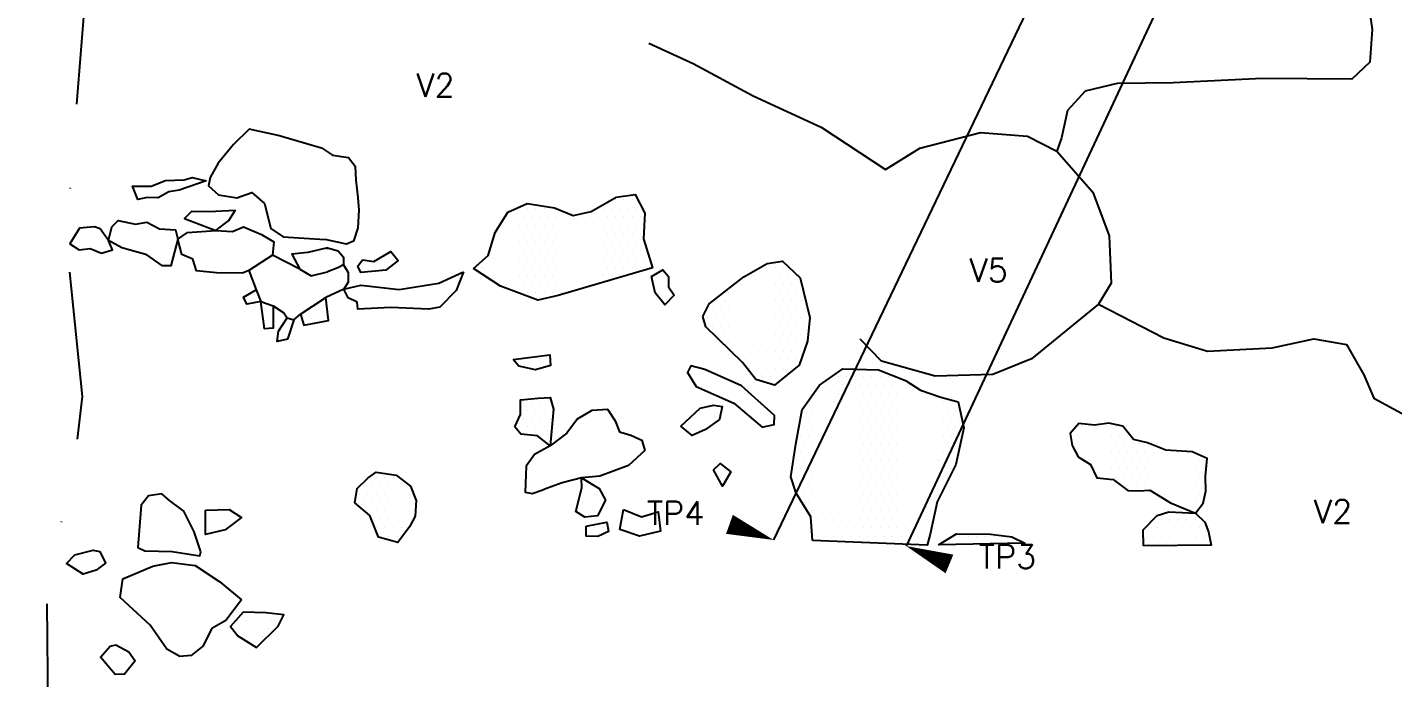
# Model space of a CAD drawing. Header units: metres. Extents: x -894 to -502, y -1356 to -959.
# Drawn here: x -894.4 to -691.2, y -1219.8 to -1123.1 of the extents above; entities that cross this region are included whole.
import ezdxf

# ---------------------------------------------------------------- set-up
doc = ezdxf.new("R2010")
doc.units = ezdxf.units.M
doc.header["$LTSCALE"] = 25
doc.header["$MEASUREMENT"] = 0
doc.linetypes.add('STRICHPUNKTX2', pattern=[2, 1, -0.5, 0, -0.5])
doc.layers.get('0').update_dxf_attribs({"linetype": 'CONTINUOUS'})
for name, color, linetype in [('BEFUND', 1, 'CONTINUOUS'), ('BEFUNDSCHRAFF', 1, 'CONTINUOUS'), ('GRABUNGSGRENZE', 3, 'STRICHPUNKTX2'), ('STEINE', 4, 'CONTINUOUS'), ('STEINESCHRAFF', 4, 'CONTINUOUS'), ('TPROFIL', 3, 'CONTINUOUS')]:
    doc.layers.add(name, color=color, linetype=linetype)
doc.styles.get("Standard").update_dxf_attribs({"font": 'txt.shx'})

# ---------------------------------------------------------------- blocks, each defined once
blk = doc.blocks.new('PFEIL')
at = {"layer": 'TPROFIL'}
blk.add_lwpolyline([(0, 0, 0, 3, 0), (6.54, -2.37, 3, 3, 0)], format="xyseb", dxfattribs=at)
blk = doc.blocks.new('*X4')
at = {"color": 0}
for p, q in [((-821.25, -1150), (-821.25, -1150)), ((-820, -1150), (-820, -1150)), ((-818.75, -1150), (-818.75, -1150)), ((-817.5, -1150), (-817.5, -1150)), ((-816.25, -1150), (-816.25, -1150)), ((-808.75, -1150), (-808.75, -1150)), ((-807.5, -1150), (-807.5, -1150)), ((-806.875, -1148.75), (-806.875, -1148.75)), ((-806.25, -1150), (-806.25, -1150)), ((-805.625, -1148.75), (-805.625, -1148.75)), ((-805, -1150), (-805, -1150)), ((-804.375, -1148.75), (-804.375, -1148.75)), ((-803.75, -1150), (-803.75, -1150)), ((-823.125, -1151.25), (-823.125, -1151.25)), ((-821.875, -1151.25), (-821.875, -1151.25)), ((-820.625, -1151.25), (-820.625, -1151.25)), ((-819.375, -1151.25), (-819.375, -1151.25)), ((-818.125, -1151.25), (-818.125, -1151.25)), ((-816.875, -1151.25), (-816.875, -1151.25)), ((-815.625, -1151.25), (-815.625, -1151.25)), ((-814.375, -1151.25), (-814.375, -1151.25)), ((-813.125, -1151.25), (-813.125, -1151.25)), ((-811.875, -1151.25), (-811.875, -1151.25)), ((-810.625, -1151.25), (-810.625, -1151.25)), ((-809.375, -1151.25), (-809.375, -1151.25)), ((-808.125, -1151.25), (-808.125, -1151.25)), ((-806.875, -1151.25), (-806.875, -1151.25)), ((-805.625, -1151.25), (-805.625, -1151.25)), ((-804.375, -1151.25), (-804.375, -1151.25)), ((-803.125, -1151.25), (-803.125, -1151.25)), ((-824.375, -1153.75), (-824.375, -1153.75)), ((-823.75, -1152.5), (-823.75, -1152.5)), ((-823.125, -1153.75), (-823.125, -1153.75)), ((-822.5, -1152.5), (-822.5, -1152.5)), ((-821.875, -1153.75), (-821.875, -1153.75)), ((-821.25, -1152.5), (-821.25, -1152.5)), ((-820.625, -1153.75), (-820.625, -1153.75)), ((-820, -1152.5), (-820, -1152.5)), ((-819.375, -1153.75), (-819.375, -1153.75)), ((-818.75, -1152.5), (-818.75, -1152.5)), ((-818.125, -1153.75), (-818.125, -1153.75)), ((-817.5, -1152.5), (-817.5, -1152.5)), ((-816.875, -1153.75), (-816.875, -1153.75)), ((-816.25, -1152.5), (-816.25, -1152.5)), ((-815.625, -1153.75), (-815.625, -1153.75)), ((-815, -1152.5), (-815, -1152.5)), ((-814.375, -1153.75), (-814.375, -1153.75)), ((-813.75, -1152.5), (-813.75, -1152.5)), ((-813.125, -1153.75), (-813.125, -1153.75)), ((-812.5, -1152.5), (-812.5, -1152.5)), ((-811.875, -1153.75), (-811.875, -1153.75)), ((-811.25, -1152.5), (-811.25, -1152.5)), ((-810.625, -1153.75), (-810.625, -1153.75)), ((-810, -1152.5), (-810, -1152.5)), ((-809.375, -1153.75), (-809.375, -1153.75)), ((-808.75, -1152.5), (-808.75, -1152.5)), ((-808.125, -1153.75), (-808.125, -1153.75)), ((-807.5, -1152.5), (-807.5, -1152.5)), ((-806.875, -1153.75), (-806.875, -1153.75)), ((-806.25, -1152.5), (-806.25, -1152.5)), ((-805.625, -1153.75), (-805.625, -1153.75)), ((-805, -1152.5), (-805, -1152.5)), ((-804.375, -1153.75), (-804.375, -1153.75)), ((-803.75, -1152.5), (-803.75, -1152.5)), ((-803.125, -1153.75), (-803.125, -1153.75)), ((-825.625, -1156.25), (-825.625, -1156.25)), ((-825, -1155), (-825, -1155)), ((-824.375, -1156.25), (-824.375, -1156.25)), ((-823.75, -1155), (-823.75, -1155)), ((-823.125, -1156.25), (-823.125, -1156.25)), ((-822.5, -1155), (-822.5, -1155)), ((-821.875, -1156.25), (-821.875, -1156.25)), ((-821.25, -1155), (-821.25, -1155)), ((-820.625, -1156.25), (-820.625, -1156.25)), ((-820, -1155), (-820, -1155)), ((-819.375, -1156.25), (-819.375, -1156.25)), ((-818.75, -1155), (-818.75, -1155)), ((-818.125, -1156.25), (-818.125, -1156.25)), ((-817.5, -1155), (-817.5, -1155)), ((-816.875, -1156.25), (-816.875, -1156.25)), ((-816.25, -1155), (-816.25, -1155)), ((-815.625, -1156.25), (-815.625, -1156.25)), ((-815, -1155), (-815, -1155)), ((-814.375, -1156.25), (-814.375, -1156.25)), ((-813.75, -1155), (-813.75, -1155)), ((-813.125, -1156.25), (-813.125, -1156.25)), ((-812.5, -1155), (-812.5, -1155)), ((-811.875, -1156.25), (-811.875, -1156.25)), ((-811.25, -1155), (-811.25, -1155)), ((-810.625, -1156.25), (-810.625, -1156.25)), ((-810, -1155), (-810, -1155)), ((-809.375, -1156.25), (-809.375, -1156.25)), ((-808.75, -1155), (-808.75, -1155)), ((-808.125, -1156.25), (-808.125, -1156.25)), ((-807.5, -1155), (-807.5, -1155)), ((-806.875, -1156.25), (-806.875, -1156.25)), ((-806.25, -1155), (-806.25, -1155)), ((-805.625, -1156.25), (-805.625, -1156.25)), ((-805, -1155), (-805, -1155)), ((-804.375, -1156.25), (-804.375, -1156.25)), ((-803.75, -1155), (-803.75, -1155)), ((-803.125, -1156.25), (-803.125, -1156.25)), ((-826.25, -1157.5), (-826.25, -1157.5)), ((-825, -1157.5), (-825, -1157.5)), ((-823.75, -1157.5), (-823.75, -1157.5)), ((-822.5, -1157.5), (-822.5, -1157.5)), ((-821.25, -1157.5), (-821.25, -1157.5)), ((-820, -1157.5), (-820, -1157.5)), ((-818.75, -1157.5), (-818.75, -1157.5)), ((-817.5, -1157.5), (-817.5, -1157.5)), ((-816.25, -1157.5), (-816.25, -1157.5)), ((-815, -1157.5), (-815, -1157.5)), ((-813.75, -1157.5), (-813.75, -1157.5)), ((-812.5, -1157.5), (-812.5, -1157.5)), ((-811.25, -1157.5), (-811.25, -1157.5)), ((-810, -1157.5), (-810, -1157.5)), ((-808.75, -1157.5), (-808.75, -1157.5)), ((-807.5, -1157.5), (-807.5, -1157.5)), ((-806.25, -1157.5), (-806.25, -1157.5)), ((-805, -1157.5), (-805, -1157.5)), ((-803.75, -1157.5), (-803.75, -1157.5)), ((-802.5, -1157.5), (-802.5, -1157.5)), ((-826.875, -1158.75), (-826.875, -1158.75)), ((-826.25, -1160), (-826.25, -1160)), ((-825.625, -1158.75), (-825.625, -1158.75)), ((-825, -1160), (-825, -1160)), ((-824.375, -1158.75), (-824.375, -1158.75)), ((-823.75, -1160), (-823.75, -1160)), ((-823.125, -1158.75), (-823.125, -1158.75)), ((-822.5, -1160), (-822.5, -1160)), ((-821.875, -1158.75), (-821.875, -1158.75)), ((-821.25, -1160), (-821.25, -1160)), ((-820.625, -1158.75), (-820.625, -1158.75)), ((-820, -1160), (-820, -1160)), ((-819.375, -1158.75), (-819.375, -1158.75)), ((-818.75, -1160), (-818.75, -1160)), ((-818.125, -1158.75), (-818.125, -1158.75)), ((-817.5, -1160), (-817.5, -1160)), ((-816.875, -1158.75), (-816.875, -1158.75)), ((-816.25, -1160), (-816.25, -1160)), ((-815.625, -1158.75), (-815.625, -1158.75)), ((-815, -1160), (-815, -1160)), ((-814.375, -1158.75), (-814.375, -1158.75)), ((-813.75, -1160), (-813.75, -1160)), ((-813.125, -1158.75), (-813.125, -1158.75)), ((-812.5, -1160), (-812.5, -1160)), ((-811.875, -1158.75), (-811.875, -1158.75)), ((-811.25, -1160), (-811.25, -1160)), ((-810.625, -1158.75), (-810.625, -1158.75)), ((-810, -1160), (-810, -1160)), ((-809.375, -1158.75), (-809.375, -1158.75)), ((-808.75, -1160), (-808.75, -1160)), ((-808.125, -1158.75), (-808.125, -1158.75)), ((-807.5, -1160), (-807.5, -1160)), ((-806.875, -1158.75), (-806.875, -1158.75)), ((-806.25, -1160), (-806.25, -1160)), ((-805.625, -1158.75), (-805.625, -1158.75)), ((-804.375, -1158.75), (-804.375, -1158.75)), ((-803.125, -1158.75), (-803.125, -1158.75)), ((-801.875, -1158.75), (-801.875, -1158.75)), ((-786.25, -1160), (-786.25, -1160)), ((-785, -1160), (-785, -1160)), ((-784.375, -1158.75), (-784.375, -1158.75)), ((-783.75, -1160), (-783.75, -1160)), ((-783.125, -1158.75), (-783.125, -1158.75)), ((-782.5, -1160), (-782.5, -1160)), ((-781.875, -1158.75), (-781.875, -1158.75)), ((-781.25, -1160), (-781.25, -1160)), ((-780, -1160), (-780, -1160)), ((-824.375, -1161.25), (-824.375, -1161.25)), ((-823.125, -1161.25), (-823.125, -1161.25)), ((-821.875, -1161.25), (-821.875, -1161.25)), ((-820.625, -1161.25), (-820.625, -1161.25)), ((-819.375, -1161.25), (-819.375, -1161.25)), ((-818.125, -1161.25), (-818.125, -1161.25)), ((-816.875, -1161.25), (-816.875, -1161.25)), ((-815.625, -1161.25), (-815.625, -1161.25)), ((-814.375, -1161.25), (-814.375, -1161.25)), ((-813.125, -1161.25), (-813.125, -1161.25)), ((-811.875, -1161.25), (-811.875, -1161.25)), ((-810.625, -1161.25), (-810.625, -1161.25)), ((-788.125, -1161.25), (-788.125, -1161.25)), ((-786.875, -1161.25), (-786.875, -1161.25)), ((-785.625, -1161.25), (-785.625, -1161.25)), ((-784.375, -1161.25), (-784.375, -1161.25)), ((-783.125, -1161.25), (-783.125, -1161.25)), ((-781.875, -1161.25), (-781.875, -1161.25)), ((-780.625, -1161.25), (-780.625, -1161.25)), ((-779.375, -1161.25), (-779.375, -1161.25)), ((-821.25, -1162.5), (-821.25, -1162.5)), ((-820, -1162.5), (-820, -1162.5)), ((-818.75, -1162.5), (-818.75, -1162.5)), ((-817.5, -1162.5), (-817.5, -1162.5)), ((-816.25, -1162.5), (-816.25, -1162.5)), ((-815, -1162.5), (-815, -1162.5)), ((-791.875, -1163.75), (-791.875, -1163.75)), ((-790.625, -1163.75), (-790.625, -1163.75)), ((-790, -1162.5), (-790, -1162.5)), ((-789.375, -1163.75), (-789.375, -1163.75)), ((-788.75, -1162.5), (-788.75, -1162.5)), ((-788.125, -1163.75), (-788.125, -1163.75)), ((-787.5, -1162.5), (-787.5, -1162.5)), ((-786.875, -1163.75), (-786.875, -1163.75)), ((-786.25, -1162.5), (-786.25, -1162.5)), ((-785.625, -1163.75), (-785.625, -1163.75)), ((-785, -1162.5), (-785, -1162.5)), ((-784.375, -1163.75), (-784.375, -1163.75)), ((-783.75, -1162.5), (-783.75, -1162.5)), ((-783.125, -1163.75), (-783.125, -1163.75)), ((-782.5, -1162.5), (-782.5, -1162.5)), ((-781.875, -1163.75), (-781.875, -1163.75)), ((-781.25, -1162.5), (-781.25, -1162.5)), ((-780.625, -1163.75), (-780.625, -1163.75)), ((-780, -1162.5), (-780, -1162.5)), ((-779.375, -1163.75), (-779.375, -1163.75)), ((-793.125, -1166.25), (-793.125, -1166.25)), ((-792.5, -1165), (-792.5, -1165)), ((-791.875, -1166.25), (-791.875, -1166.25)), ((-791.25, -1165), (-791.25, -1165)), ((-790.625, -1166.25), (-790.625, -1166.25)), ((-790, -1165), (-790, -1165)), ((-789.375, -1166.25), (-789.375, -1166.25)), ((-788.75, -1165), (-788.75, -1165)), ((-788.125, -1166.25), (-788.125, -1166.25)), ((-787.5, -1165), (-787.5, -1165)), ((-786.875, -1166.25), (-786.875, -1166.25)), ((-786.25, -1165), (-786.25, -1165)), ((-785.625, -1166.25), (-785.625, -1166.25)), ((-785, -1165), (-785, -1165)), ((-784.375, -1166.25), (-784.375, -1166.25)), ((-783.75, -1165), (-783.75, -1165)), ((-783.125, -1166.25), (-783.125, -1166.25)), ((-782.5, -1165), (-782.5, -1165)), ((-781.875, -1166.25), (-781.875, -1166.25)), ((-781.25, -1165), (-781.25, -1165)), ((-780.625, -1166.25), (-780.625, -1166.25)), ((-780, -1165), (-780, -1165)), ((-779.375, -1166.25), (-779.375, -1166.25)), ((-778.75, -1165), (-778.75, -1165)), ((-778.125, -1166.25), (-778.125, -1166.25)), ((-792.5, -1167.5), (-792.5, -1167.5)), ((-791.25, -1167.5), (-791.25, -1167.5)), ((-790, -1167.5), (-790, -1167.5)), ((-788.75, -1167.5), (-788.75, -1167.5)), ((-787.5, -1167.5), (-787.5, -1167.5)), ((-786.25, -1167.5), (-786.25, -1167.5)), ((-785, -1167.5), (-785, -1167.5)), ((-783.75, -1167.5), (-783.75, -1167.5)), ((-782.5, -1167.5), (-782.5, -1167.5)), ((-781.25, -1167.5), (-781.25, -1167.5)), ((-780, -1167.5), (-780, -1167.5)), ((-778.75, -1167.5), (-778.75, -1167.5)), ((-791.875, -1168.75), (-791.875, -1168.75)), ((-790.625, -1168.75), (-790.625, -1168.75)), ((-790, -1170), (-790, -1170)), ((-789.375, -1168.75), (-789.375, -1168.75)), ((-788.75, -1170), (-788.75, -1170)), ((-788.125, -1168.75), (-788.125, -1168.75)), ((-787.5, -1170), (-787.5, -1170)), ((-786.875, -1168.75), (-786.875, -1168.75)), ((-786.25, -1170), (-786.25, -1170)), ((-785.625, -1168.75), (-785.625, -1168.75)), ((-785, -1170), (-785, -1170)), ((-784.375, -1168.75), (-784.375, -1168.75)), ((-783.75, -1170), (-783.75, -1170)), ((-783.125, -1168.75), (-783.125, -1168.75)), ((-782.5, -1170), (-782.5, -1170)), ((-781.875, -1168.75), (-781.875, -1168.75)), ((-781.25, -1170), (-781.25, -1170)), ((-780.625, -1168.75), (-780.625, -1168.75)), ((-780, -1170), (-780, -1170)), ((-779.375, -1168.75), (-779.375, -1168.75)), ((-778.75, -1170), (-778.75, -1170)), ((-789.375, -1171.25), (-789.375, -1171.25)), ((-788.125, -1171.25), (-788.125, -1171.25)), ((-787.5, -1172.5), (-787.5, -1172.5)), ((-786.875, -1171.25), (-786.875, -1171.25)), ((-786.25, -1172.5), (-786.25, -1172.5)), ((-785.625, -1171.25), (-785.625, -1171.25)), ((-785, -1172.5), (-785, -1172.5)), ((-784.375, -1171.25), (-784.375, -1171.25)), ((-783.75, -1172.5), (-783.75, -1172.5)), ((-783.125, -1171.25), (-783.125, -1171.25)), ((-782.5, -1172.5), (-782.5, -1172.5)), ((-781.875, -1171.25), (-781.875, -1171.25)), ((-781.25, -1172.5), (-781.25, -1172.5)), ((-780.625, -1171.25), (-780.625, -1171.25)), ((-780, -1172.5), (-780, -1172.5)), ((-779.375, -1171.25), (-779.375, -1171.25)), ((-786.875, -1173.75), (-786.875, -1173.75)), ((-785.625, -1173.75), (-785.625, -1173.75)), ((-784.375, -1173.75), (-784.375, -1173.75)), ((-783.125, -1173.75), (-783.125, -1173.75)), ((-781.875, -1173.75), (-781.875, -1173.75)), ((-780.625, -1173.75), (-780.625, -1173.75)), ((-786.25, -1175), (-786.25, -1175)), ((-785, -1175), (-785, -1175)), ((-783.75, -1175), (-783.75, -1175)), ((-782.5, -1175), (-782.5, -1175)), ((-775.625, -1176.25), (-775.625, -1176.25)), ((-774.375, -1176.25), (-774.375, -1176.25)), ((-773.75, -1175), (-773.75, -1175)), ((-773.125, -1176.25), (-773.125, -1176.25)), ((-772.5, -1175), (-772.5, -1175)), ((-771.875, -1176.25), (-771.875, -1176.25)), ((-771.25, -1175), (-771.25, -1175)), ((-770.625, -1176.25), (-770.625, -1176.25)), ((-770, -1175), (-770, -1175)), ((-769.375, -1176.25), (-769.375, -1176.25)), ((-768.75, -1175), (-768.75, -1175)), ((-768.125, -1176.25), (-768.125, -1176.25)), ((-767.5, -1175), (-767.5, -1175)), ((-766.875, -1176.25), (-766.875, -1176.25)), ((-766.25, -1175), (-766.25, -1175)), ((-765.625, -1176.25), (-765.625, -1176.25)), ((-764.375, -1176.25), (-764.375, -1176.25)), ((-763.125, -1176.25), (-763.125, -1176.25)), ((-776.25, -1177.5), (-776.25, -1177.5)), ((-775, -1177.5), (-775, -1177.5)), ((-773.75, -1177.5), (-773.75, -1177.5)), ((-772.5, -1177.5), (-772.5, -1177.5)), ((-771.25, -1177.5), (-771.25, -1177.5)), ((-770, -1177.5), (-770, -1177.5)), ((-768.75, -1177.5), (-768.75, -1177.5)), ((-767.5, -1177.5), (-767.5, -1177.5)), ((-766.25, -1177.5), (-766.25, -1177.5)), ((-765, -1177.5), (-765, -1177.5)), ((-763.75, -1177.5), (-763.75, -1177.5)), ((-762.5, -1177.5), (-762.5, -1177.5)), ((-761.25, -1177.5), (-761.25, -1177.5)), ((-820.625, -1178.75), (-820.625, -1178.75)), ((-820, -1180), (-820, -1180)), ((-819.375, -1178.75), (-819.375, -1178.75)), ((-818.75, -1180), (-818.75, -1180)), ((-818.125, -1178.75), (-818.125, -1178.75)), ((-817.5, -1180), (-817.5, -1180)), ((-816.875, -1178.75), (-816.875, -1178.75)), ((-816.25, -1180), (-816.25, -1180)), ((-778.75, -1180), (-778.75, -1180)), ((-778.125, -1178.75), (-778.125, -1178.75)), ((-777.5, -1180), (-777.5, -1180)), ((-776.875, -1178.75), (-776.875, -1178.75)), ((-776.25, -1180), (-776.25, -1180)), ((-775.625, -1178.75), (-775.625, -1178.75)), ((-775, -1180), (-775, -1180)), ((-774.375, -1178.75), (-774.375, -1178.75)), ((-773.75, -1180), (-773.75, -1180)), ((-773.125, -1178.75), (-773.125, -1178.75)), ((-772.5, -1180), (-772.5, -1180)), ((-771.875, -1178.75), (-771.875, -1178.75)), ((-771.25, -1180), (-771.25, -1180)), ((-770.625, -1178.75), (-770.625, -1178.75)), ((-770, -1180), (-770, -1180)), ((-769.375, -1178.75), (-769.375, -1178.75)), ((-768.75, -1180), (-768.75, -1180)), ((-768.125, -1178.75), (-768.125, -1178.75)), ((-767.5, -1180), (-767.5, -1180)), ((-766.875, -1178.75), (-766.875, -1178.75)), ((-766.25, -1180), (-766.25, -1180)), ((-765.625, -1178.75), (-765.625, -1178.75)), ((-765, -1180), (-765, -1180)), ((-764.375, -1178.75), (-764.375, -1178.75)), ((-763.75, -1180), (-763.75, -1180)), ((-763.125, -1178.75), (-763.125, -1178.75)), ((-762.5, -1180), (-762.5, -1180)), ((-761.875, -1178.75), (-761.875, -1178.75)), ((-761.25, -1180), (-761.25, -1180)), ((-760.625, -1178.75), (-760.625, -1178.75)), ((-760, -1180), (-760, -1180)), ((-759.375, -1178.75), (-759.375, -1178.75)), ((-758.75, -1180), (-758.75, -1180)), ((-758.125, -1178.75), (-758.125, -1178.75)), ((-757.5, -1180), (-757.5, -1180)), ((-756.875, -1178.75), (-756.875, -1178.75)), ((-756.25, -1180), (-756.25, -1180)), ((-821.25, -1182.5), (-821.25, -1182.5)), ((-820.625, -1181.25), (-820.625, -1181.25)), ((-820, -1182.5), (-820, -1182.5)), ((-819.375, -1181.25), (-819.375, -1181.25)), ((-818.75, -1182.5), (-818.75, -1182.5)), ((-818.125, -1181.25), (-818.125, -1181.25)), ((-817.5, -1182.5), (-817.5, -1182.5)), ((-816.875, -1181.25), (-816.875, -1181.25)), ((-778.75, -1182.5), (-778.75, -1182.5)), ((-778.125, -1181.25), (-778.125, -1181.25)), ((-777.5, -1182.5), (-777.5, -1182.5)), ((-776.875, -1181.25), (-776.875, -1181.25)), ((-776.25, -1182.5), (-776.25, -1182.5)), ((-775.625, -1181.25), (-775.625, -1181.25)), ((-775, -1182.5), (-775, -1182.5)), ((-774.375, -1181.25), (-774.375, -1181.25)), ((-773.75, -1182.5), (-773.75, -1182.5)), ((-773.125, -1181.25), (-773.125, -1181.25)), ((-772.5, -1182.5), (-772.5, -1182.5)), ((-771.875, -1181.25), (-771.875, -1181.25)), ((-771.25, -1182.5), (-771.25, -1182.5)), ((-770.625, -1181.25), (-770.625, -1181.25)), ((-770, -1182.5), (-770, -1182.5)), ((-769.375, -1181.25), (-769.375, -1181.25)), ((-768.75, -1182.5), (-768.75, -1182.5)), ((-768.125, -1181.25), (-768.125, -1181.25)), ((-767.5, -1182.5), (-767.5, -1182.5)), ((-766.875, -1181.25), (-766.875, -1181.25)), ((-766.25, -1182.5), (-766.25, -1182.5)), ((-765.625, -1181.25), (-765.625, -1181.25)), ((-765, -1182.5), (-765, -1182.5)), ((-764.375, -1181.25), (-764.375, -1181.25)), ((-763.75, -1182.5), (-763.75, -1182.5)), ((-763.125, -1181.25), (-763.125, -1181.25)), ((-762.5, -1182.5), (-762.5, -1182.5)), ((-761.875, -1181.25), (-761.875, -1181.25)), ((-761.25, -1182.5), (-761.25, -1182.5)), ((-760.625, -1181.25), (-760.625, -1181.25)), ((-760, -1182.5), (-760, -1182.5)), ((-759.375, -1181.25), (-759.375, -1181.25)), ((-758.75, -1182.5), (-758.75, -1182.5)), ((-758.125, -1181.25), (-758.125, -1181.25)), ((-757.5, -1182.5), (-757.5, -1182.5)), ((-756.875, -1181.25), (-756.875, -1181.25)), ((-756.25, -1182.5), (-756.25, -1182.5)), ((-755.625, -1181.25), (-755.625, -1181.25)), ((-737.5, -1182.5), (-737.5, -1182.5)), ((-736.25, -1182.5), (-736.25, -1182.5)), ((-735, -1182.5), (-735, -1182.5)), ((-733.75, -1182.5), (-733.75, -1182.5)), ((-732.5, -1182.5), (-732.5, -1182.5)), ((-819.375, -1183.75), (-819.375, -1183.75)), ((-818.125, -1183.75), (-818.125, -1183.75)), ((-816.875, -1183.75), (-816.875, -1183.75)), ((-779.375, -1183.75), (-779.375, -1183.75)), ((-778.125, -1183.75), (-778.125, -1183.75)), ((-776.875, -1183.75), (-776.875, -1183.75)), ((-775.625, -1183.75), (-775.625, -1183.75)), ((-774.375, -1183.75), (-774.375, -1183.75)), ((-773.125, -1183.75), (-773.125, -1183.75)), ((-771.875, -1183.75), (-771.875, -1183.75)), ((-770.625, -1183.75), (-770.625, -1183.75)), ((-769.375, -1183.75), (-769.375, -1183.75)), ((-768.125, -1183.75), (-768.125, -1183.75)), ((-766.875, -1183.75), (-766.875, -1183.75)), ((-765.625, -1183.75), (-765.625, -1183.75)), ((-764.375, -1183.75), (-764.375, -1183.75)), ((-763.125, -1183.75), (-763.125, -1183.75)), ((-761.875, -1183.75), (-761.875, -1183.75)), ((-760.625, -1183.75), (-760.625, -1183.75)), ((-759.375, -1183.75), (-759.375, -1183.75)), ((-758.125, -1183.75), (-758.125, -1183.75)), ((-756.875, -1183.75), (-756.875, -1183.75)), ((-755.625, -1183.75), (-755.625, -1183.75)), ((-738.125, -1183.75), (-738.125, -1183.75)), ((-736.875, -1183.75), (-736.875, -1183.75)), ((-735.625, -1183.75), (-735.625, -1183.75)), ((-734.375, -1183.75), (-734.375, -1183.75)), ((-733.125, -1183.75), (-733.125, -1183.75)), ((-731.875, -1183.75), (-731.875, -1183.75)), ((-730.625, -1183.75), (-730.625, -1183.75)), ((-780, -1185), (-780, -1185)), ((-779.375, -1186.25), (-779.375, -1186.25)), ((-778.75, -1185), (-778.75, -1185)), ((-778.125, -1186.25), (-778.125, -1186.25)), ((-777.5, -1185), (-777.5, -1185)), ((-776.875, -1186.25), (-776.875, -1186.25)), ((-776.25, -1185), (-776.25, -1185)), ((-775.625, -1186.25), (-775.625, -1186.25)), ((-775, -1185), (-775, -1185)), ((-774.375, -1186.25), (-774.375, -1186.25)), ((-773.75, -1185), (-773.75, -1185)), ((-773.125, -1186.25), (-773.125, -1186.25)), ((-772.5, -1185), (-772.5, -1185)), ((-771.875, -1186.25), (-771.875, -1186.25)), ((-771.25, -1185), (-771.25, -1185)), ((-770.625, -1186.25), (-770.625, -1186.25)), ((-770, -1185), (-770, -1185)), ((-769.375, -1186.25), (-769.375, -1186.25)), ((-768.75, -1185), (-768.75, -1185)), ((-768.125, -1186.25), (-768.125, -1186.25)), ((-767.5, -1185), (-767.5, -1185)), ((-766.875, -1186.25), (-766.875, -1186.25)), ((-766.25, -1185), (-766.25, -1185)), ((-765.625, -1186.25), (-765.625, -1186.25)), ((-765, -1185), (-765, -1185)), ((-764.375, -1186.25), (-764.375, -1186.25)), ((-763.75, -1185), (-763.75, -1185)), ((-763.125, -1186.25), (-763.125, -1186.25)), ((-762.5, -1185), (-762.5, -1185)), ((-761.875, -1186.25), (-761.875, -1186.25)), ((-761.25, -1185), (-761.25, -1185)), ((-760.625, -1186.25), (-760.625, -1186.25)), ((-760, -1185), (-760, -1185)), ((-759.375, -1186.25), (-759.375, -1186.25)), ((-758.75, -1185), (-758.75, -1185)), ((-758.125, -1186.25), (-758.125, -1186.25)), ((-757.5, -1185), (-757.5, -1185)), ((-756.875, -1186.25), (-756.875, -1186.25)), ((-756.25, -1185), (-756.25, -1185)), ((-738.75, -1185), (-738.75, -1185)), ((-738.125, -1186.25), (-738.125, -1186.25)), ((-737.5, -1185), (-737.5, -1185)), ((-736.875, -1186.25), (-736.875, -1186.25)), ((-736.25, -1185), (-736.25, -1185)), ((-735.625, -1186.25), (-735.625, -1186.25)), ((-735, -1185), (-735, -1185)), ((-734.375, -1186.25), (-734.375, -1186.25)), ((-733.75, -1185), (-733.75, -1185)), ((-733.125, -1186.25), (-733.125, -1186.25)), ((-732.5, -1185), (-732.5, -1185)), ((-731.875, -1186.25), (-731.875, -1186.25)), ((-731.25, -1185), (-731.25, -1185)), ((-730.625, -1186.25), (-730.625, -1186.25)), ((-730, -1185), (-730, -1185)), ((-729.375, -1186.25), (-729.375, -1186.25)), ((-728.75, -1185), (-728.75, -1185)), ((-728.125, -1186.25), (-728.125, -1186.25)), ((-727.5, -1185), (-727.5, -1185)), ((-726.875, -1186.25), (-726.875, -1186.25)), ((-725.625, -1186.25), (-725.625, -1186.25)), ((-724.375, -1186.25), (-724.375, -1186.25)), ((-723.125, -1186.25), (-723.125, -1186.25)), ((-721.875, -1186.25), (-721.875, -1186.25)), ((-791.875, -1188.75), (-791.875, -1188.75)), ((-790.625, -1188.75), (-790.625, -1188.75)), ((-780, -1187.5), (-780, -1187.5)), ((-779.375, -1188.75), (-779.375, -1188.75)), ((-778.75, -1187.5), (-778.75, -1187.5)), ((-778.125, -1188.75), (-778.125, -1188.75)), ((-777.5, -1187.5), (-777.5, -1187.5)), ((-776.875, -1188.75), (-776.875, -1188.75)), ((-776.25, -1187.5), (-776.25, -1187.5)), ((-775.625, -1188.75), (-775.625, -1188.75)), ((-775, -1187.5), (-775, -1187.5)), ((-774.375, -1188.75), (-774.375, -1188.75)), ((-773.75, -1187.5), (-773.75, -1187.5)), ((-773.125, -1188.75), (-773.125, -1188.75)), ((-772.5, -1187.5), (-772.5, -1187.5)), ((-771.875, -1188.75), (-771.875, -1188.75)), ((-771.25, -1187.5), (-771.25, -1187.5)), ((-770.625, -1188.75), (-770.625, -1188.75)), ((-770, -1187.5), (-770, -1187.5)), ((-769.375, -1188.75), (-769.375, -1188.75)), ((-768.75, -1187.5), (-768.75, -1187.5)), ((-768.125, -1188.75), (-768.125, -1188.75)), ((-767.5, -1187.5), (-767.5, -1187.5)), ((-766.875, -1188.75), (-766.875, -1188.75)), ((-766.25, -1187.5), (-766.25, -1187.5)), ((-765.625, -1188.75), (-765.625, -1188.75)), ((-765, -1187.5), (-765, -1187.5)), ((-764.375, -1188.75), (-764.375, -1188.75)), ((-763.75, -1187.5), (-763.75, -1187.5)), ((-763.125, -1188.75), (-763.125, -1188.75)), ((-762.5, -1187.5), (-762.5, -1187.5)), ((-761.875, -1188.75), (-761.875, -1188.75)), ((-761.25, -1187.5), (-761.25, -1187.5)), ((-760.625, -1188.75), (-760.625, -1188.75)), ((-760, -1187.5), (-760, -1187.5)), ((-759.375, -1188.75), (-759.375, -1188.75)), ((-758.75, -1187.5), (-758.75, -1187.5)), ((-758.125, -1188.75), (-758.125, -1188.75)), ((-757.5, -1187.5), (-757.5, -1187.5)), ((-756.875, -1188.75), (-756.875, -1188.75)), ((-756.25, -1187.5), (-756.25, -1187.5)), ((-736.25, -1187.5), (-736.25, -1187.5)), ((-735.625, -1188.75), (-735.625, -1188.75)), ((-735, -1187.5), (-735, -1187.5)), ((-734.375, -1188.75), (-734.375, -1188.75)), ((-733.75, -1187.5), (-733.75, -1187.5)), ((-733.125, -1188.75), (-733.125, -1188.75)), ((-732.5, -1187.5), (-732.5, -1187.5)), ((-731.875, -1188.75), (-731.875, -1188.75)), ((-731.25, -1187.5), (-731.25, -1187.5)), ((-730.625, -1188.75), (-730.625, -1188.75)), ((-730, -1187.5), (-730, -1187.5)), ((-729.375, -1188.75), (-729.375, -1188.75)), ((-728.75, -1187.5), (-728.75, -1187.5)), ((-728.125, -1188.75), (-728.125, -1188.75)), ((-727.5, -1187.5), (-727.5, -1187.5)), ((-726.875, -1188.75), (-726.875, -1188.75)), ((-726.25, -1187.5), (-726.25, -1187.5)), ((-725.625, -1188.75), (-725.625, -1188.75)), ((-725, -1187.5), (-725, -1187.5)), ((-724.375, -1188.75), (-724.375, -1188.75)), ((-723.75, -1187.5), (-723.75, -1187.5)), ((-723.125, -1188.75), (-723.125, -1188.75)), ((-722.5, -1187.5), (-722.5, -1187.5)), ((-721.875, -1188.75), (-721.875, -1188.75)), ((-721.25, -1187.5), (-721.25, -1187.5)), ((-720.625, -1188.75), (-720.625, -1188.75)), ((-720, -1187.5), (-720, -1187.5)), ((-719.375, -1188.75), (-719.375, -1188.75)), ((-842.5, -1190), (-842.5, -1190)), ((-841.25, -1190), (-841.25, -1190)), ((-840, -1190), (-840, -1190)), ((-791.25, -1190), (-791.25, -1190)), ((-780, -1190), (-780, -1190)), ((-778.75, -1190), (-778.75, -1190)), ((-777.5, -1190), (-777.5, -1190)), ((-776.25, -1190), (-776.25, -1190)), ((-775, -1190), (-775, -1190)), ((-773.75, -1190), (-773.75, -1190)), ((-772.5, -1190), (-772.5, -1190)), ((-771.25, -1190), (-771.25, -1190)), ((-770, -1190), (-770, -1190)), ((-768.75, -1190), (-768.75, -1190)), ((-767.5, -1190), (-767.5, -1190)), ((-766.25, -1190), (-766.25, -1190)), ((-765, -1190), (-765, -1190)), ((-763.75, -1190), (-763.75, -1190)), ((-762.5, -1190), (-762.5, -1190)), ((-761.25, -1190), (-761.25, -1190)), ((-760, -1190), (-760, -1190)), ((-758.75, -1190), (-758.75, -1190)), ((-757.5, -1190), (-757.5, -1190)), ((-735, -1190), (-735, -1190)), ((-733.75, -1190), (-733.75, -1190)), ((-732.5, -1190), (-732.5, -1190)), ((-731.25, -1190), (-731.25, -1190)), ((-730, -1190), (-730, -1190)), ((-728.75, -1190), (-728.75, -1190)), ((-727.5, -1190), (-727.5, -1190)), ((-726.25, -1190), (-726.25, -1190)), ((-725, -1190), (-725, -1190)), ((-723.75, -1190), (-723.75, -1190)), ((-722.5, -1190), (-722.5, -1190)), ((-721.25, -1190), (-721.25, -1190)), ((-720, -1190), (-720, -1190)), ((-845, -1192.5), (-845, -1192.5)), ((-844.375, -1191.25), (-844.375, -1191.25)), ((-843.75, -1192.5), (-843.75, -1192.5)), ((-843.125, -1191.25), (-843.125, -1191.25)), ((-842.5, -1192.5), (-842.5, -1192.5)), ((-841.875, -1191.25), (-841.875, -1191.25)), ((-841.25, -1192.5), (-841.25, -1192.5)), ((-840.625, -1191.25), (-840.625, -1191.25)), ((-840, -1192.5), (-840, -1192.5)), ((-839.375, -1191.25), (-839.375, -1191.25)), ((-838.75, -1192.5), (-838.75, -1192.5)), ((-838.125, -1191.25), (-838.125, -1191.25)), ((-837.5, -1192.5), (-837.5, -1192.5)), ((-811.875, -1191.25), (-811.875, -1191.25)), ((-811.25, -1192.5), (-811.25, -1192.5)), ((-810.625, -1191.25), (-810.625, -1191.25)), ((-810, -1192.5), (-810, -1192.5)), ((-779.375, -1191.25), (-779.375, -1191.25)), ((-778.75, -1192.5), (-778.75, -1192.5)), ((-778.125, -1191.25), (-778.125, -1191.25)), ((-777.5, -1192.5), (-777.5, -1192.5)), ((-776.875, -1191.25), (-776.875, -1191.25)), ((-776.25, -1192.5), (-776.25, -1192.5)), ((-775.625, -1191.25), (-775.625, -1191.25)), ((-775, -1192.5), (-775, -1192.5)), ((-774.375, -1191.25), (-774.375, -1191.25)), ((-773.75, -1192.5), (-773.75, -1192.5)), ((-773.125, -1191.25), (-773.125, -1191.25)), ((-772.5, -1192.5), (-772.5, -1192.5)), ((-771.875, -1191.25), (-771.875, -1191.25)), ((-771.25, -1192.5), (-771.25, -1192.5)), ((-770.625, -1191.25), (-770.625, -1191.25)), ((-770, -1192.5), (-770, -1192.5)), ((-769.375, -1191.25), (-769.375, -1191.25)), ((-768.75, -1192.5), (-768.75, -1192.5)), ((-768.125, -1191.25), (-768.125, -1191.25)), ((-767.5, -1192.5), (-767.5, -1192.5)), ((-766.875, -1191.25), (-766.875, -1191.25)), ((-766.25, -1192.5), (-766.25, -1192.5)), ((-765.625, -1191.25), (-765.625, -1191.25)), ((-765, -1192.5), (-765, -1192.5)), ((-764.375, -1191.25), (-764.375, -1191.25)), ((-763.75, -1192.5), (-763.75, -1192.5)), ((-763.125, -1191.25), (-763.125, -1191.25)), ((-762.5, -1192.5), (-762.5, -1192.5)), ((-761.875, -1191.25), (-761.875, -1191.25)), ((-761.25, -1192.5), (-761.25, -1192.5)), ((-760.625, -1191.25), (-760.625, -1191.25)), ((-760, -1192.5), (-760, -1192.5)), ((-759.375, -1191.25), (-759.375, -1191.25)), ((-758.75, -1192.5), (-758.75, -1192.5)), ((-758.125, -1191.25), (-758.125, -1191.25)), ((-730.625, -1191.25), (-730.625, -1191.25)), ((-729.375, -1191.25), (-729.375, -1191.25)), ((-728.125, -1191.25), (-728.125, -1191.25)), ((-726.875, -1191.25), (-726.875, -1191.25)), ((-726.25, -1192.5), (-726.25, -1192.5)), ((-725.625, -1191.25), (-725.625, -1191.25)), ((-725, -1192.5), (-725, -1192.5)), ((-724.375, -1191.25), (-724.375, -1191.25)), ((-723.75, -1192.5), (-723.75, -1192.5)), ((-723.125, -1191.25), (-723.125, -1191.25)), ((-722.5, -1192.5), (-722.5, -1192.5)), ((-721.875, -1191.25), (-721.875, -1191.25)), ((-721.25, -1192.5), (-721.25, -1192.5)), ((-720.625, -1191.25), (-720.625, -1191.25)), ((-720, -1192.5), (-720, -1192.5)), ((-719.375, -1191.25), (-719.375, -1191.25)), ((-845.625, -1193.75), (-845.625, -1193.75)), ((-844.375, -1193.75), (-844.375, -1193.75)), ((-843.125, -1193.75), (-843.125, -1193.75)), ((-841.875, -1193.75), (-841.875, -1193.75)), ((-840.625, -1193.75), (-840.625, -1193.75)), ((-839.375, -1193.75), (-839.375, -1193.75)), ((-838.125, -1193.75), (-838.125, -1193.75)), ((-836.875, -1193.75), (-836.875, -1193.75)), ((-811.875, -1193.75), (-811.875, -1193.75)), ((-810.625, -1193.75), (-810.625, -1193.75)), ((-809.375, -1193.75), (-809.375, -1193.75)), ((-778.125, -1193.75), (-778.125, -1193.75)), ((-776.875, -1193.75), (-776.875, -1193.75)), ((-775.625, -1193.75), (-775.625, -1193.75)), ((-774.375, -1193.75), (-774.375, -1193.75)), ((-773.125, -1193.75), (-773.125, -1193.75)), ((-771.875, -1193.75), (-771.875, -1193.75)), ((-770.625, -1193.75), (-770.625, -1193.75)), ((-769.375, -1193.75), (-769.375, -1193.75)), ((-768.125, -1193.75), (-768.125, -1193.75)), ((-766.875, -1193.75), (-766.875, -1193.75)), ((-765.625, -1193.75), (-765.625, -1193.75)), ((-764.375, -1193.75), (-764.375, -1193.75)), ((-763.125, -1193.75), (-763.125, -1193.75)), ((-761.875, -1193.75), (-761.875, -1193.75)), ((-760.625, -1193.75), (-760.625, -1193.75)), ((-759.375, -1193.75), (-759.375, -1193.75)), ((-723.125, -1193.75), (-723.125, -1193.75)), ((-721.875, -1193.75), (-721.875, -1193.75)), ((-720.625, -1193.75), (-720.625, -1193.75)), ((-843.75, -1195), (-843.75, -1195)), ((-843.125, -1196.25), (-843.125, -1196.25)), ((-842.5, -1195), (-842.5, -1195)), ((-841.875, -1196.25), (-841.875, -1196.25)), ((-841.25, -1195), (-841.25, -1195)), ((-840.625, -1196.25), (-840.625, -1196.25)), ((-840, -1195), (-840, -1195)), ((-839.375, -1196.25), (-839.375, -1196.25)), ((-838.75, -1195), (-838.75, -1195)), ((-838.125, -1196.25), (-838.125, -1196.25)), ((-837.5, -1195), (-837.5, -1195)), ((-812.5, -1195), (-812.5, -1195)), ((-811.25, -1195), (-811.25, -1195)), ((-810, -1195), (-810, -1195)), ((-777.5, -1195), (-777.5, -1195)), ((-776.875, -1196.25), (-776.875, -1196.25)), ((-776.25, -1195), (-776.25, -1195)), ((-775.625, -1196.25), (-775.625, -1196.25)), ((-775, -1195), (-775, -1195)), ((-774.375, -1196.25), (-774.375, -1196.25)), ((-773.75, -1195), (-773.75, -1195)), ((-773.125, -1196.25), (-773.125, -1196.25)), ((-772.5, -1195), (-772.5, -1195)), ((-771.875, -1196.25), (-771.875, -1196.25)), ((-771.25, -1195), (-771.25, -1195)), ((-770.625, -1196.25), (-770.625, -1196.25)), ((-770, -1195), (-770, -1195)), ((-769.375, -1196.25), (-769.375, -1196.25)), ((-768.75, -1195), (-768.75, -1195)), ((-768.125, -1196.25), (-768.125, -1196.25)), ((-767.5, -1195), (-767.5, -1195)), ((-766.875, -1196.25), (-766.875, -1196.25)), ((-766.25, -1195), (-766.25, -1195)), ((-765.625, -1196.25), (-765.625, -1196.25)), ((-765, -1195), (-765, -1195)), ((-764.375, -1196.25), (-764.375, -1196.25)), ((-763.75, -1195), (-763.75, -1195)), ((-763.125, -1196.25), (-763.125, -1196.25)), ((-762.5, -1195), (-762.5, -1195)), ((-761.875, -1196.25), (-761.875, -1196.25)), ((-761.25, -1195), (-761.25, -1195)), ((-760.625, -1196.25), (-760.625, -1196.25)), ((-760, -1195), (-760, -1195)), ((-725.625, -1196.25), (-725.625, -1196.25)), ((-724.375, -1196.25), (-724.375, -1196.25)), ((-723.125, -1196.25), (-723.125, -1196.25)), ((-721.875, -1196.25), (-721.875, -1196.25)), ((-721.25, -1195), (-721.25, -1195)), ((-720.625, -1196.25), (-720.625, -1196.25)), ((-842.5, -1197.5), (-842.5, -1197.5)), ((-841.875, -1198.75), (-841.875, -1198.75)), ((-841.25, -1197.5), (-841.25, -1197.5)), ((-840.625, -1198.75), (-840.625, -1198.75)), ((-840, -1197.5), (-840, -1197.5)), ((-839.375, -1198.75), (-839.375, -1198.75)), ((-838.75, -1197.5), (-838.75, -1197.5)), ((-811.25, -1197.5), (-811.25, -1197.5)), ((-810.625, -1198.75), (-810.625, -1198.75)), ((-810, -1197.5), (-810, -1197.5)), ((-808.75, -1197.5), (-808.75, -1197.5)), ((-777.5, -1197.5), (-777.5, -1197.5)), ((-776.875, -1198.75), (-776.875, -1198.75)), ((-776.25, -1197.5), (-776.25, -1197.5)), ((-775.625, -1198.75), (-775.625, -1198.75)), ((-775, -1197.5), (-775, -1197.5)), ((-774.375, -1198.75), (-774.375, -1198.75)), ((-773.75, -1197.5), (-773.75, -1197.5)), ((-773.125, -1198.75), (-773.125, -1198.75)), ((-772.5, -1197.5), (-772.5, -1197.5)), ((-771.875, -1198.75), (-771.875, -1198.75)), ((-771.25, -1197.5), (-771.25, -1197.5)), ((-770.625, -1198.75), (-770.625, -1198.75)), ((-770, -1197.5), (-770, -1197.5)), ((-769.375, -1198.75), (-769.375, -1198.75)), ((-768.75, -1197.5), (-768.75, -1197.5)), ((-768.125, -1198.75), (-768.125, -1198.75)), ((-767.5, -1197.5), (-767.5, -1197.5)), ((-766.875, -1198.75), (-766.875, -1198.75)), ((-766.25, -1197.5), (-766.25, -1197.5)), ((-765.625, -1198.75), (-765.625, -1198.75)), ((-765, -1197.5), (-765, -1197.5)), ((-764.375, -1198.75), (-764.375, -1198.75)), ((-763.75, -1197.5), (-763.75, -1197.5)), ((-763.125, -1198.75), (-763.125, -1198.75)), ((-762.5, -1197.5), (-762.5, -1197.5)), ((-761.875, -1198.75), (-761.875, -1198.75)), ((-761.25, -1197.5), (-761.25, -1197.5)), ((-760.625, -1198.75), (-760.625, -1198.75)), ((-760, -1197.5), (-760, -1197.5)), ((-755.625, -1198.75), (-755.625, -1198.75)), ((-754.375, -1198.75), (-754.375, -1198.75)), ((-753.125, -1198.75), (-753.125, -1198.75)), ((-751.875, -1198.75), (-751.875, -1198.75)), ((-750.625, -1198.75), (-750.625, -1198.75)), ((-749.375, -1198.75), (-749.375, -1198.75)), ((-728.125, -1198.75), (-728.125, -1198.75)), ((-727.5, -1197.5), (-727.5, -1197.5)), ((-726.875, -1198.75), (-726.875, -1198.75)), ((-726.25, -1197.5), (-726.25, -1197.5)), ((-725.625, -1198.75), (-725.625, -1198.75)), ((-725, -1197.5), (-725, -1197.5)), ((-724.375, -1198.75), (-724.375, -1198.75)), ((-723.75, -1197.5), (-723.75, -1197.5)), ((-723.125, -1198.75), (-723.125, -1198.75)), ((-722.5, -1197.5), (-722.5, -1197.5)), ((-721.875, -1198.75), (-721.875, -1198.75)), ((-721.25, -1197.5), (-721.25, -1197.5)), ((-720.625, -1198.75), (-720.625, -1198.75)), ((-720, -1197.5), (-720, -1197.5)), ((-719.375, -1198.75), (-719.375, -1198.75)), ((-762.5, -1200), (-762.5, -1200)), ((-761.25, -1200), (-761.25, -1200)), ((-757.5, -1200), (-757.5, -1200)), ((-756.25, -1200), (-756.25, -1200)), ((-727.5, -1200), (-727.5, -1200)), ((-726.25, -1200), (-726.25, -1200)), ((-725, -1200), (-725, -1200)), ((-723.75, -1200), (-723.75, -1200)), ((-722.5, -1200), (-722.5, -1200)), ((-721.25, -1200), (-721.25, -1200)), ((-720, -1200), (-720, -1200)), ((-718.75, -1200), (-718.75, -1200))]:
    blk.add_line(p, q, dxfattribs=at)
blk = doc.blocks.new('*X11')
at = {"color": 0}
for p, q in [((-887.5, -1202.5), (-887.5, -1202.5)), ((-886.25, -1202.5), (-886.25, -1202.5)), ((-885.625, -1201.25), (-885.625, -1201.25)), ((-885, -1202.5), (-885, -1202.5)), ((-884.375, -1201.25), (-884.375, -1201.25)), ((-883.75, -1202.5), (-883.75, -1202.5)), ((-886.875, -1203.75), (-886.875, -1203.75)), ((-885.625, -1203.75), (-885.625, -1203.75)), ((-884.375, -1203.75), (-884.375, -1203.75)), ((-863.75, -1212.5), (-863.75, -1212.5)), ((-863.125, -1211.25), (-863.125, -1211.25)), ((-862.5, -1212.5), (-862.5, -1212.5)), ((-861.875, -1211.25), (-861.875, -1211.25)), ((-861.25, -1212.5), (-861.25, -1212.5)), ((-860.625, -1211.25), (-860.625, -1211.25)), ((-860, -1212.5), (-860, -1212.5)), ((-859.375, -1211.25), (-859.375, -1211.25)), ((-858.75, -1212.5), (-858.75, -1212.5)), ((-858.125, -1211.25), (-858.125, -1211.25)), ((-857.5, -1212.5), (-857.5, -1212.5)), ((-856.875, -1211.25), (-856.875, -1211.25)), ((-861.875, -1213.75), (-861.875, -1213.75)), ((-860.625, -1213.75), (-860.625, -1213.75)), ((-860, -1215), (-860, -1215)), ((-859.375, -1213.75), (-859.375, -1213.75))]:
    blk.add_line(p, q, dxfattribs=at)

msp = doc.modelspace()

# ---------------------------------------------------------------- linework, layer by layer
at = {"layer": 'BEFUND'}
for points in [[(-694.98, -1118.51), (-694.25, -1123.4), (-694.64, -1128.23), (-697.28, -1130.79), (-710.57, -1130.68), (-723.91, -1131.33), (-732.21, -1131.4), (-736.99, -1132.54), (-739.63, -1135.45), (-740.53, -1139.52), (-741.19, -1141.51)], [(-801.92, -1125.41), (-795.35, -1128.44), (-786.42, -1133.25), (-776.28, -1137.9), (-766.69, -1144.24), (-761.6, -1141.06), (-752.55, -1138.7), (-745.57, -1139.28), (-741.19, -1141.51), (-735.87, -1147.6), (-733.41, -1154.06), (-733.13, -1161.14), (-735.01, -1164.25), (-744.96, -1172.38), (-750.71, -1174.73), (-759.31, -1174.96), (-767.31, -1172.75), (-770.48, -1169.45)], [(-735.01, -1164.25), (-725.27, -1169.26), (-718.8, -1171.23), (-709.13, -1170.74), (-702.97, -1169.4), (-698.08, -1170.25), (-695.52, -1174.77), (-694.03, -1178.23), (-688.17, -1181.42), (-684.04, -1183.44), (-677.31, -1184.9), (-673.89, -1188.04), (-668.74, -1191.39), (-664.72, -1192.44), (-661, -1190.8), (-655.62, -1185.9), (-650.39, -1181.56), (-646.52, -1181.19), (-638.92, -1188.29), (-637.23, -1190.68), (-628.81, -1198.04), (-626.61, -1201.24)]]:
    msp.add_lwpolyline(points, dxfattribs=at)
at = {"layer": 'GRABUNGSGRENZE', "flags": 128}
msp.add_lwpolyline([(-880.43, -959.32), (-883.99, -1065.78), (-885.46, -1113.58), (-888.66, -1154.41), (-886.27, -1177.96), (-887.99, -1192.35), (-891.6, -1203.59), (-890.42, -1316.68), (-894.43, -1340.07), (-850.29, -1356.29)], dxfattribs=at)
at = {"layer": 'STEINE'}
for points in [[(-850.5, -1141.08), (-857.08, -1139.15), (-861.4, -1138.24), (-863.74, -1140.48), (-866.03, -1143.27), (-867.2, -1145.41), (-867.45, -1146.63), (-865.98, -1148), (-863.23, -1148.41), (-861, -1147.65), (-859.11, -1149.27), (-858.2, -1152.99), (-856.37, -1154.21), (-850.1, -1154.62)], [(-850.5, -1141.08), (-849.02, -1142.1), (-846.62, -1142.44), (-845.65, -1143.71), (-845.54, -1145.8), (-845.23, -1148.4), (-845.07, -1150.28), (-845.22, -1152.88), (-845.87, -1154.86), (-846.94, -1155.33), (-850.1, -1154.62)], [(-850.5, -1141.08), (-849.02, -1142.1), (-846.62, -1142.44), (-845.65, -1143.71), (-845.54, -1145.8), (-845.23, -1148.4), (-845.07, -1150.28), (-845.22, -1152.88), (-845.87, -1154.86), (-846.94, -1155.33), (-850.1, -1154.62)], [(-850.5, -1141.08), (-849.02, -1142.1), (-846.62, -1142.44), (-845.65, -1143.71), (-845.54, -1145.8), (-845.23, -1148.4), (-845.07, -1150.28), (-845.22, -1152.88), (-845.87, -1154.86), (-846.94, -1155.33), (-850.1, -1154.62)], [(-850.5, -1141.08), (-849.02, -1142.1), (-846.62, -1142.44), (-845.65, -1143.71), (-845.54, -1145.8), (-845.23, -1148.4), (-845.07, -1150.28), (-845.22, -1152.88), (-845.87, -1154.86), (-846.94, -1155.33), (-850.1, -1154.62)], [(-850.5, -1141.08), (-849.02, -1142.1), (-846.62, -1142.44), (-845.65, -1143.71), (-845.54, -1145.8), (-845.23, -1148.4), (-845.07, -1150.28), (-845.22, -1152.88), (-845.87, -1154.86), (-846.94, -1155.33), (-850.1, -1154.62)], [(-850.5, -1141.08), (-849.02, -1142.1), (-846.62, -1142.44), (-845.65, -1143.71), (-845.54, -1145.8), (-845.23, -1148.4), (-845.07, -1150.28), (-845.22, -1152.88), (-845.87, -1154.86), (-846.94, -1155.33), (-850.1, -1154.62)], [(-850.49, -1141.13), (-850.5, -1141.08)], [(-867.81, -1145.92), (-871.83, -1147.29), (-873.35, -1147.55), (-874.98, -1148.41), (-876.61, -1148.36), (-877.98, -1148.66), (-878.79, -1146.68), (-876, -1146.68), (-873.86, -1145.87), (-871.07, -1145.77), (-869.9, -1145.41), (-867.81, -1145.92)], [(-828.04, -1158.93), (-825.86, -1156.99), (-824.8, -1153.58), (-822.92, -1150.57), (-820.03, -1149.29), (-815.95, -1149.94), (-813.2, -1151.05), (-810.5, -1150.48), (-806.79, -1148.33), (-803.94, -1147.91), (-802.51, -1150.71), (-802.7, -1154.53), (-801.36, -1158.85), (-815.4, -1162.97), (-818.45, -1163.64), (-824.01, -1161.57), (-828.04, -1158.93)], [(-872.03, -1154.56), (-873.05, -1158.53), (-874.32, -1158.53), (-876.66, -1156.9), (-880.37, -1155.89), (-882.35, -1154.77), (-881.85, -1152.73), (-880.93, -1151.82), (-878.34, -1152.33), (-876.66, -1152.07), (-874.78, -1153.04), (-872.39, -1153.19), (-872.03, -1154.56)], [(-866.39, -1153.29), (-864.45, -1151.82), (-863.49, -1150.29), (-867.3, -1150.49), (-870, -1150.44), (-871.06, -1151.51), (-866.39, -1153.29)], [(-884.44, -1152.73), (-886.68, -1152.94), (-888.1, -1155.28), (-886.73, -1156.19), (-885.1, -1155.99), (-883.37, -1156.65), (-881.74, -1156.19), (-882.35, -1154.77), (-883.57, -1153.04), (-884.44, -1152.73)], [(-861.45, -1159.24), (-862.42, -1159.65), (-866.28, -1159.6), (-869.23, -1159.29), (-869.79, -1157.56), (-871.42, -1156.85), (-872.03, -1154.56), (-870.61, -1153.6), (-866.39, -1153.29), (-863.89, -1153.44), (-862.27, -1152.73), (-859.57, -1153.9), (-857.74, -1154.97), (-857.94, -1156.95)], [(-849.74, -1155.89), (-852.66, -1156.54), (-855.05, -1156.8), (-853.88, -1159.04), (-852.2, -1160.05), (-849.73, -1159.46)], [(-849.74, -1155.89), (-848.16, -1156.3), (-847.39, -1157.26), (-847.39, -1158.38), (-848.2, -1158.84), (-849.73, -1159.46)], [(-849.74, -1155.89), (-848.16, -1156.3), (-847.39, -1157.26), (-847.39, -1158.38), (-848.2, -1158.84), (-849.73, -1159.46)], [(-849.74, -1155.89), (-848.16, -1156.3), (-847.39, -1157.26), (-847.39, -1158.38), (-848.2, -1158.84), (-849.73, -1159.46)], [(-849.74, -1155.89), (-848.16, -1156.3), (-847.39, -1157.26), (-847.39, -1158.38), (-848.2, -1158.84), (-849.73, -1159.46)], [(-849.74, -1155.89), (-848.16, -1156.3), (-847.39, -1157.26), (-847.39, -1158.38), (-848.2, -1158.84), (-849.73, -1159.46)], [(-849.74, -1155.89), (-848.16, -1156.3), (-847.39, -1157.26), (-847.39, -1158.38), (-848.2, -1158.84), (-849.73, -1159.46)], [(-849.74, -1155.89), (-848.16, -1156.3), (-847.39, -1157.26), (-847.39, -1158.38), (-848.2, -1158.84), (-849.73, -1159.46)], [(-849.74, -1155.89), (-848.16, -1156.3), (-847.39, -1157.26), (-847.39, -1158.38), (-848.2, -1158.84), (-849.73, -1159.46)], [(-849.74, -1155.89), (-848.16, -1156.3), (-847.39, -1157.26), (-847.39, -1158.38), (-848.2, -1158.84), (-849.73, -1159.46)], [(-849.74, -1155.89), (-848.16, -1156.3), (-847.39, -1157.26), (-847.39, -1158.38), (-848.2, -1158.84), (-849.73, -1159.46)], [(-849.74, -1155.89), (-848.16, -1156.3), (-847.39, -1157.26), (-847.39, -1158.38), (-848.2, -1158.84), (-849.73, -1159.46)], [(-849.74, -1155.89), (-848.16, -1156.3), (-847.39, -1157.26), (-847.39, -1158.38), (-848.2, -1158.84), (-849.73, -1159.46)], [(-849.74, -1155.89), (-848.16, -1156.3), (-847.39, -1157.26), (-847.39, -1158.38), (-848.2, -1158.84), (-849.73, -1159.46)], [(-849.74, -1155.89), (-848.16, -1156.3), (-847.39, -1157.26), (-847.39, -1158.38), (-848.2, -1158.84), (-849.73, -1159.46)], [(-849.74, -1155.89), (-848.16, -1156.3), (-847.39, -1157.26), (-847.39, -1158.38), (-848.2, -1158.84), (-849.73, -1159.46)], [(-849.74, -1155.89), (-848.16, -1156.3), (-847.39, -1157.26), (-847.39, -1158.38), (-848.2, -1158.84), (-849.73, -1159.46)], [(-849.74, -1155.89), (-848.16, -1156.3), (-847.39, -1157.26), (-847.39, -1158.38), (-848.2, -1158.84), (-849.73, -1159.46)], [(-849.74, -1156.09), (-849.74, -1155.89)], [(-853.88, -1159.04), (-857.94, -1156.95), (-861.45, -1159.24), (-860.38, -1162.14), (-859.67, -1163.87), (-857.84, -1164.48), (-856.27, -1165.55), (-855.76, -1166.26), (-854.79, -1166.56), (-853.77, -1165.75), (-850.02, -1163.28)], [(-844.54, -1157.66), (-842.86, -1157.91), (-840.32, -1156.43), (-839.24, -1157.75), (-841.07, -1159.18), (-844.79, -1159.55), (-845.25, -1158.58), (-844.54, -1157.66)], [(-793.91, -1166.06), (-792.95, -1164.22), (-787.77, -1160.19), (-784.31, -1158.19), (-782.02, -1157.83), (-779.42, -1160.31), (-777.97, -1166.21), (-778.32, -1169.73), (-779.53, -1173.3), (-783.24, -1176.31), (-785.99, -1175.45), (-787.98, -1172.91), (-793.44, -1167.64), (-793.91, -1166.06)], [(-847.39, -1158.38), (-846.67, -1159.55), (-846.67, -1160.98), (-847.33, -1162), (-850.02, -1163.28)], [(-849.73, -1159.46), (-849.73, -1159.46)], [(-829.51, -1159.45), (-830.58, -1162.2), (-833.06, -1164.7), (-834.69, -1165.01), (-840.34, -1164.72), (-845.23, -1164.99), (-845.33, -1163.93), (-846.66, -1163.32), (-847.33, -1162), (-844.78, -1161.43), (-839.08, -1162.07), (-833.18, -1161.14), (-829.51, -1159.45)], [(-801.51, -1160.13), (-799.83, -1159.15), (-799.02, -1160.12), (-799.01, -1161.65), (-798.14, -1162.92), (-799.56, -1164.35), (-800.99, -1162.57), (-801.51, -1160.13)], [(-859.67, -1163.87), (-861.76, -1164.27), (-862.27, -1163.21), (-860.38, -1162.14)], [(-857.84, -1164.48), (-857.84, -1167.83), (-859.11, -1167.94), (-859.67, -1163.87)], [(-853.77, -1165.75), (-853.26, -1167.38), (-849.6, -1166.66), (-850.02, -1163.28)], [(-854.79, -1166.56), (-855.71, -1169.46), (-857.23, -1169.82), (-857.03, -1168.24), (-855.76, -1166.26)], [(-822.14, -1172.46), (-816.65, -1171.78), (-816.54, -1173.36), (-818.78, -1174.03), (-821.28, -1173.47), (-822.14, -1172.46)], [(-785.05, -1182.53), (-783.27, -1182.17), (-783.22, -1180.79), (-788.12, -1176.38), (-793.58, -1173.95), (-795.67, -1173.4), (-796.17, -1174.42), (-794.89, -1176.5), (-789.29, -1178.98), (-785.05, -1182.53)], [(-777.57, -1199.41), (-777.83, -1195.89), (-779.98, -1192.34), (-780.8, -1189.95), (-780.05, -1185.06), (-779.1, -1179.91), (-776.52, -1176.29), (-773.06, -1173.89), (-767.77, -1174.02), (-763.74, -1175.59), (-761.49, -1177.06), (-758.49, -1178.07), (-755.89, -1178.77), (-755.06, -1182.64), (-756.22, -1188.09), (-759, -1193.65), (-760.05, -1198.44), (-760.51, -1200.12), (-777.57, -1199.41)], [(-821.86, -1182.49), (-821.05, -1180.65), (-821.01, -1178.46), (-818.41, -1178.25), (-816.63, -1178.14), (-816.11, -1179.87), (-816.61, -1185.32), (-818.49, -1183.85), (-820.99, -1183.6), (-821.86, -1182.49)], [(-812.55, -1181.29), (-812.55, -1181.29), (-810.36, -1180.01), (-808.07, -1179.85), (-806.94, -1181.58), (-806.28, -1183.25), (-804.6, -1183.71), (-802.96, -1184.47), (-802.5, -1185.99), (-804.94, -1188.24), (-809.21, -1189.83), (-811.96, -1190.09), (-814.81, -1190.81), (-817.55, -1191.84)], [(-797.17, -1182.41), (-794.27, -1179.7), (-792.29, -1179.29), (-791.02, -1179.49), (-791.42, -1181.38), (-793.5, -1182.91), (-795.48, -1183.78), (-797.17, -1182.41)], [(-812.55, -1181.29), (-814.12, -1183.43), (-816.61, -1185.32), (-818.94, -1186.6), (-820.21, -1188.34), (-820.35, -1192.21), (-819.28, -1192.41), (-817.55, -1191.84)], [(-720.56, -1195.36), (-719.44, -1193.83), (-719.04, -1192.05), (-719.1, -1189.81), (-718.85, -1187.21), (-721.04, -1186.2), (-724.96, -1185.96), (-727.72, -1184.85), (-729.81, -1184.39), (-731.39, -1182.41), (-733.48, -1181.96), (-735.62, -1182.27), (-737.91, -1181.98), (-739.23, -1183.51), (-738.92, -1185.29), (-738.05, -1186.97), (-736.21, -1188.08), (-735.24, -1190.06), (-732.84, -1190.31), (-730.65, -1191.98), (-729.02, -1192.03), (-727.34, -1191.92), (-724.28, -1193.8), (-720.56, -1195.36)], [(-792.31, -1188.91), (-791.3, -1187.94), (-789.71, -1189.21), (-790.98, -1191.3), (-792.31, -1188.91)], [(-845.7, -1193.81), (-845.35, -1191.67), (-843.68, -1190.09), (-842.51, -1189.22), (-839.55, -1189.67), (-837.41, -1191.34), (-836.54, -1193.43), (-836.73, -1195.77), (-837.54, -1197.35), (-839.27, -1199.7), (-842.17, -1198.89), (-843.46, -1195.69), (-845.7, -1193.81)], [(-811.96, -1190.09), (-809.31, -1191.66), (-808.38, -1193.39), (-809.55, -1195.74), (-811.43, -1195.95), (-812.81, -1195.09), (-811.9, -1191.57), (-811.96, -1190.09)], [(-868.62, -1201.09), (-869.58, -1198.09), (-871.16, -1195.04), (-873.25, -1193.47), (-874.42, -1192.45), (-876.4, -1192.75), (-877.47, -1194.13), (-877.97, -1200.43), (-876.96, -1200.94), (-872.89, -1201.04), (-868.77, -1201.7), (-868.62, -1201.09)], [(-867.91, -1194.89), (-864.4, -1194.79), (-862.57, -1195.96), (-865.01, -1197.84), (-867.91, -1198.5), (-867.91, -1194.89)], [(-805.68, -1194.81), (-803.03, -1195.87), (-800.54, -1195.15), (-800.17, -1198), (-803.33, -1198.77), (-806.23, -1197.76), (-805.68, -1194.81)], [(-811.27, -1197.27), (-808.17, -1196.7), (-807.91, -1198.07), (-809.54, -1198.79), (-811.27, -1198.75), (-811.27, -1197.27)], [(-728.28, -1200.22), (-728.34, -1197.83), (-726.26, -1195.69), (-724.53, -1195.12), (-720.56, -1195.36), (-719.18, -1196.68), (-718.61, -1198.11), (-718.25, -1200.09), (-728.28, -1200.22)], [(-758.83, -1200.06), (-756.13, -1198.42), (-751.09, -1198.46), (-747.89, -1198.86), (-745.95, -1199.82), (-758.83, -1200.06)], [(-883.62, -1201.04), (-882.81, -1202.77), (-884.18, -1203.84), (-886.11, -1204.4), (-888.6, -1202.82), (-887.38, -1201.55), (-884.64, -1200.84), (-883.62, -1201.04)], [(-862.57, -1208.21), (-864.9, -1211.31), (-866.99, -1212.48), (-868.31, -1215.13), (-870.04, -1216.5), (-871.72, -1216.65), (-873.65, -1215.59), (-876.14, -1211.98), (-878.69, -1209.69), (-880.62, -1207.86), (-880.21, -1205.11), (-875.74, -1203.23), (-872.99, -1202.67), (-869.43, -1203.13), (-865.77, -1205.57), (-862.57, -1208.21)], [(-862.31, -1210.04), (-864.19, -1212.18), (-863.12, -1213.6), (-860.33, -1215.33), (-857.12, -1212.13), (-856.26, -1210.45), (-858.95, -1210.14), (-862.31, -1210.04)], [(-881.28, -1214.93), (-879.3, -1215.94), (-878.38, -1217.32), (-879.96, -1219.3), (-881.38, -1219.35), (-883.52, -1216.76), (-882.09, -1215.13), (-881.28, -1214.93)]]:
    msp.add_lwpolyline(points, dxfattribs=at)
at = {"layer": 'TPROFIL'}
for points in [[(-708.04, -1042.08), (-783.37, -1199.32)], [(-692.5, -1048.04), (-763.61, -1200.23)]]:
    msp.add_lwpolyline(points, dxfattribs=at)

# ---------------------------------------------------------------- block references
at = {"layer": 'STEINESCHRAFF'}
for name in ['*X4', '*X11']:
    msp.add_blockref(name, (0, 0), dxfattribs=at)
at = {"layer": 'TPROFIL'}
for p, rotation in [((-783.37, -1199.32), 180.4001492614434), ((-763.61, -1200.23), 357.4244903102917)]:
    msp.add_blockref('PFEIL', p, dxfattribs=dict(at, rotation=rotation))

# ---------------------------------------------------------------- texts
at = {"layer": 'BEFUNDSCHRAFF'}
for s, p in [('V2', (-836.53, -1133.43)), ('V5', (-754.19, -1160.95)), ('V2', (-702.94, -1196.84))]:
    msp.add_text(s, height=3.5, dxfattribs=at).set_placement(p)
at = {"layer": 'TPROFIL'}
for s, p in [('TP4', (-802.21, -1197.09)), ('TP3', (-752.81, -1203.56))]:
    msp.add_text(s, height=3.5, dxfattribs=at).set_placement(p)

doc.saveas('drawing.dxf')
